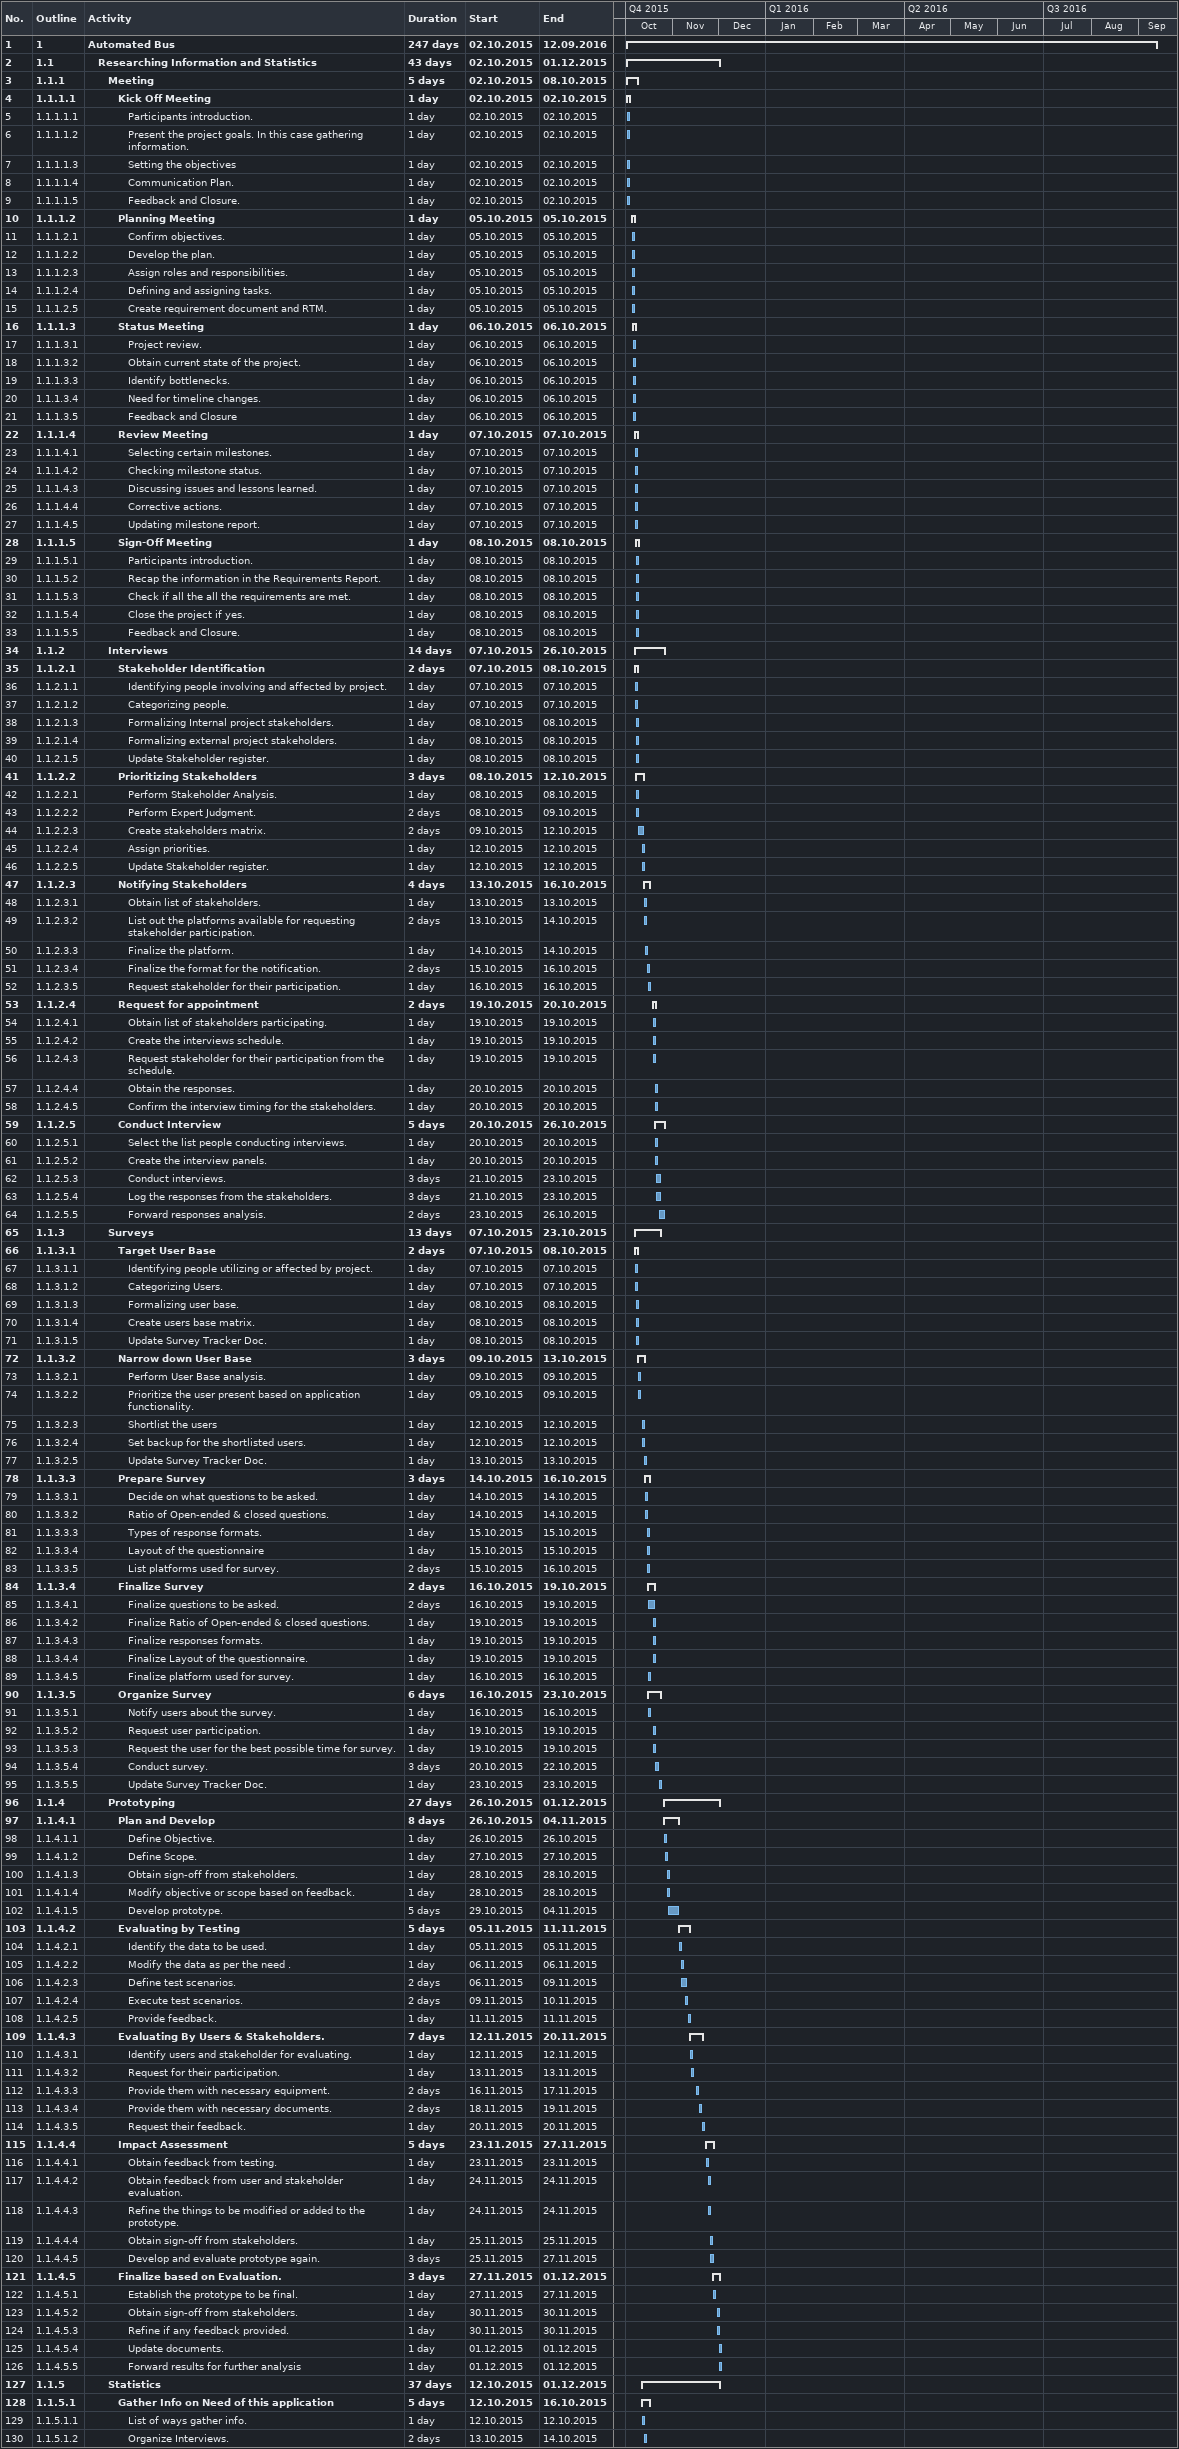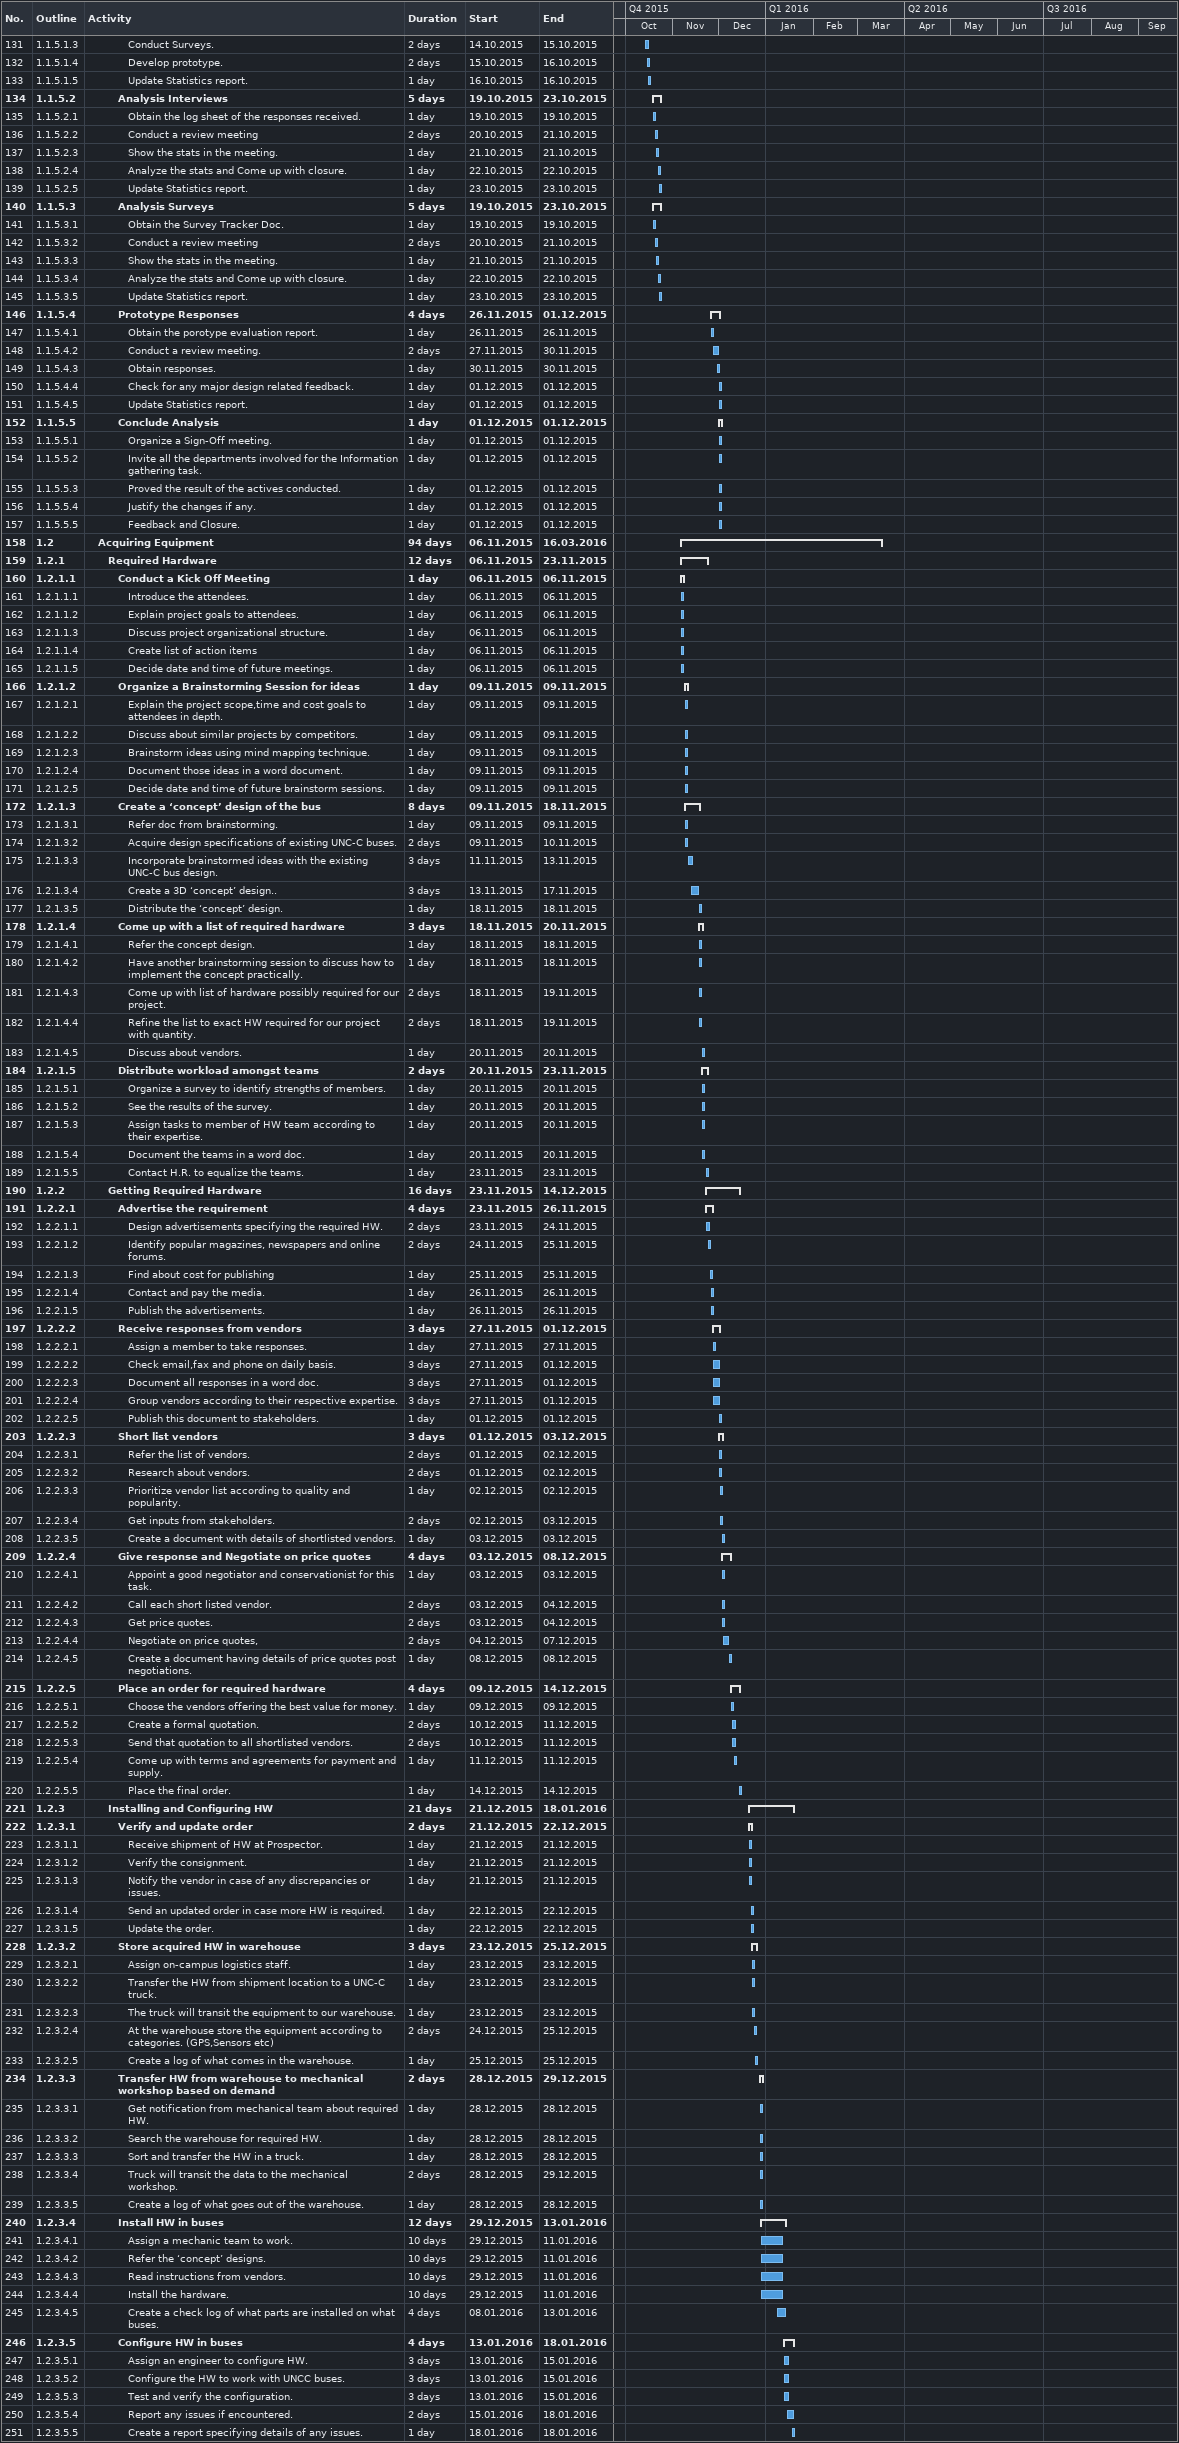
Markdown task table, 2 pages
| ID | WBS | Task | Duration | Start | Finish |
|---|---|---|---|---|---|
| 1 | 1 | **Automated Bus** | 247d | 2015-10-02 | 2016-09-12 |
| 2 | 1.1 | **Researching Information and Statistics** | 43d | 2015-10-02 | 2015-12-01 |
| 3 | 1.1.1 | **Meeting** | 5d | 2015-10-02 | 2015-10-08 |
| 4 | 1.1.1.1 | **Kick Off Meeting** | 1d | 2015-10-02 | 2015-10-02 |
| 5 | 1.1.1.1.1 | Participants introduction. | 1d | 2015-10-02 | 2015-10-02 |
| 6 | 1.1.1.1.2 | Present the project goals. In this case gathering information. | 1d | 2015-10-02 | 2015-10-02 |
| 7 | 1.1.1.1.3 | Setting the objectives | 1d | 2015-10-02 | 2015-10-02 |
| 8 | 1.1.1.1.4 | Communication Plan. | 1d | 2015-10-02 | 2015-10-02 |
| 9 | 1.1.1.1.5 | Feedback and Closure. | 1d | 2015-10-02 | 2015-10-02 |
| 10 | 1.1.1.2 | **Planning Meeting** | 1d | 2015-10-05 | 2015-10-05 |
| 11 | 1.1.1.2.1 | Confirm objectives. | 1d | 2015-10-05 | 2015-10-05 |
| 12 | 1.1.1.2.2 | Develop the plan. | 1d | 2015-10-05 | 2015-10-05 |
| 13 | 1.1.1.2.3 | Assign roles and responsibilities. | 1d | 2015-10-05 | 2015-10-05 |
| 14 | 1.1.1.2.4 | Defining and assigning tasks. | 1d | 2015-10-05 | 2015-10-05 |
| 15 | 1.1.1.2.5 | Create requirement document and RTM. | 1d | 2015-10-05 | 2015-10-05 |
| 16 | 1.1.1.3 | **Status Meeting** | 1d | 2015-10-06 | 2015-10-06 |
| 17 | 1.1.1.3.1 | Project review. | 1d | 2015-10-06 | 2015-10-06 |
| 18 | 1.1.1.3.2 | Obtain current state of the project. | 1d | 2015-10-06 | 2015-10-06 |
| 19 | 1.1.1.3.3 | Identify bottlenecks. | 1d | 2015-10-06 | 2015-10-06 |
| 20 | 1.1.1.3.4 | Need for timeline changes. | 1d | 2015-10-06 | 2015-10-06 |
| 21 | 1.1.1.3.5 | Feedback and Closure | 1d | 2015-10-06 | 2015-10-06 |
| 22 | 1.1.1.4 | **Review Meeting** | 1d | 2015-10-07 | 2015-10-07 |
| 23 | 1.1.1.4.1 | Selecting certain milestones. | 1d | 2015-10-07 | 2015-10-07 |
| 24 | 1.1.1.4.2 | Checking milestone status. | 1d | 2015-10-07 | 2015-10-07 |
| 25 | 1.1.1.4.3 | Discussing issues and lessons learned. | 1d | 2015-10-07 | 2015-10-07 |
| 26 | 1.1.1.4.4 | Corrective actions. | 1d | 2015-10-07 | 2015-10-07 |
| 27 | 1.1.1.4.5 | Updating milestone report. | 1d | 2015-10-07 | 2015-10-07 |
| 28 | 1.1.1.5 | **Sign-Off Meeting** | 1d | 2015-10-08 | 2015-10-08 |
| 29 | 1.1.1.5.1 | Participants introduction. | 1d | 2015-10-08 | 2015-10-08 |
| 30 | 1.1.1.5.2 | Recap the information in the Requirements Report. | 1d | 2015-10-08 | 2015-10-08 |
| 31 | 1.1.1.5.3 | Check if all the all the requirements are met. | 1d | 2015-10-08 | 2015-10-08 |
| 32 | 1.1.1.5.4 | Close the project if yes. | 1d | 2015-10-08 | 2015-10-08 |
| 33 | 1.1.1.5.5 | Feedback and Closure. | 1d | 2015-10-08 | 2015-10-08 |
| 34 | 1.1.2 | **Interviews** | 14d | 2015-10-07 | 2015-10-26 |
| 35 | 1.1.2.1 | **Stakeholder Identification** | 2d | 2015-10-07 | 2015-10-08 |
| 36 | 1.1.2.1.1 | Identifying people involving and affected by project. | 1d | 2015-10-07 | 2015-10-07 |
| 37 | 1.1.2.1.2 | Categorizing people. | 1d | 2015-10-07 | 2015-10-07 |
| 38 | 1.1.2.1.3 | Formalizing Internal project stakeholders. | 1d | 2015-10-08 | 2015-10-08 |
| 39 | 1.1.2.1.4 | Formalizing external project stakeholders. | 1d | 2015-10-08 | 2015-10-08 |
| 40 | 1.1.2.1.5 | Update Stakeholder register. | 1d | 2015-10-08 | 2015-10-08 |
| 41 | 1.1.2.2 | **Prioritizing Stakeholders** | 3d | 2015-10-08 | 2015-10-12 |
| 42 | 1.1.2.2.1 | Perform Stakeholder Analysis. | 1d | 2015-10-08 | 2015-10-08 |
| 43 | 1.1.2.2.2 | Perform Expert Judgment. | 2d | 2015-10-08 | 2015-10-09 |
| 44 | 1.1.2.2.3 | Create stakeholders matrix. | 2d | 2015-10-09 | 2015-10-12 |
| 45 | 1.1.2.2.4 | Assign priorities. | 1d | 2015-10-12 | 2015-10-12 |
| 46 | 1.1.2.2.5 | Update Stakeholder register. | 1d | 2015-10-12 | 2015-10-12 |
| 47 | 1.1.2.3 | **Notifying Stakeholders** | 4d | 2015-10-13 | 2015-10-16 |
| 48 | 1.1.2.3.1 | Obtain list of stakeholders. | 1d | 2015-10-13 | 2015-10-13 |
| 49 | 1.1.2.3.2 | List out the platforms available for requesting stakeholder participation. | 2d | 2015-10-13 | 2015-10-14 |
| 50 | 1.1.2.3.3 | Finalize the platform. | 1d | 2015-10-14 | 2015-10-14 |
| 51 | 1.1.2.3.4 | Finalize the format for the notification. | 2d | 2015-10-15 | 2015-10-16 |
| 52 | 1.1.2.3.5 | Request stakeholder for their participation. | 1d | 2015-10-16 | 2015-10-16 |
| 53 | 1.1.2.4 | **Request for appointment** | 2d | 2015-10-19 | 2015-10-20 |
| 54 | 1.1.2.4.1 | Obtain list of stakeholders participating. | 1d | 2015-10-19 | 2015-10-19 |
| 55 | 1.1.2.4.2 | Create the interviews schedule. | 1d | 2015-10-19 | 2015-10-19 |
| 56 | 1.1.2.4.3 | Request stakeholder for their participation from the schedule. | 1d | 2015-10-19 | 2015-10-19 |
| 57 | 1.1.2.4.4 | Obtain the responses. | 1d | 2015-10-20 | 2015-10-20 |
| 58 | 1.1.2.4.5 | Confirm the interview timing for the stakeholders. | 1d | 2015-10-20 | 2015-10-20 |
| 59 | 1.1.2.5 | **Conduct Interview** | 5d | 2015-10-20 | 2015-10-26 |
| 60 | 1.1.2.5.1 | Select the list people conducting interviews. | 1d | 2015-10-20 | 2015-10-20 |
| 61 | 1.1.2.5.2 | Create the interview panels. | 1d | 2015-10-20 | 2015-10-20 |
| 62 | 1.1.2.5.3 | Conduct interviews. | 3d | 2015-10-21 | 2015-10-23 |
| 63 | 1.1.2.5.4 | Log the responses from the stakeholders. | 3d | 2015-10-21 | 2015-10-23 |
| 64 | 1.1.2.5.5 | Forward responses analysis. | 2d | 2015-10-23 | 2015-10-26 |
| 65 | 1.1.3 | **Surveys** | 13d | 2015-10-07 | 2015-10-23 |
| 66 | 1.1.3.1 | **Target User Base** | 2d | 2015-10-07 | 2015-10-08 |
| 67 | 1.1.3.1.1 | Identifying people utilizing or affected by project. | 1d | 2015-10-07 | 2015-10-07 |
| 68 | 1.1.3.1.2 | Categorizing Users. | 1d | 2015-10-07 | 2015-10-07 |
| 69 | 1.1.3.1.3 | Formalizing user base. | 1d | 2015-10-08 | 2015-10-08 |
| 70 | 1.1.3.1.4 | Create users base matrix. | 1d | 2015-10-08 | 2015-10-08 |
| 71 | 1.1.3.1.5 | Update Survey Tracker Doc. | 1d | 2015-10-08 | 2015-10-08 |
| 72 | 1.1.3.2 | **Narrow down User Base** | 3d | 2015-10-09 | 2015-10-13 |
| 73 | 1.1.3.2.1 | Perform User Base analysis. | 1d | 2015-10-09 | 2015-10-09 |
| 74 | 1.1.3.2.2 | Prioritize the user present based on application functionality. | 1d | 2015-10-09 | 2015-10-09 |
| 75 | 1.1.3.2.3 | Shortlist the users | 1d | 2015-10-12 | 2015-10-12 |
| 76 | 1.1.3.2.4 | Set backup for the shortlisted users. | 1d | 2015-10-12 | 2015-10-12 |
| 77 | 1.1.3.2.5 | Update Survey Tracker Doc. | 1d | 2015-10-13 | 2015-10-13 |
| 78 | 1.1.3.3 | **Prepare Survey** | 3d | 2015-10-14 | 2015-10-16 |
| 79 | 1.1.3.3.1 | Decide on what questions to be asked. | 1d | 2015-10-14 | 2015-10-14 |
| 80 | 1.1.3.3.2 | Ratio of Open-ended & closed questions. | 1d | 2015-10-14 | 2015-10-14 |
| 81 | 1.1.3.3.3 | Types of response formats. | 1d | 2015-10-15 | 2015-10-15 |
| 82 | 1.1.3.3.4 | Layout of the questionnaire | 1d | 2015-10-15 | 2015-10-15 |
| 83 | 1.1.3.3.5 | List platforms used for survey. | 2d | 2015-10-15 | 2015-10-16 |
| 84 | 1.1.3.4 | **Finalize Survey** | 2d | 2015-10-16 | 2015-10-19 |
| 85 | 1.1.3.4.1 | Finalize questions to be asked. | 2d | 2015-10-16 | 2015-10-19 |
| 86 | 1.1.3.4.2 | Finalize Ratio of Open-ended & closed questions. | 1d | 2015-10-19 | 2015-10-19 |
| 87 | 1.1.3.4.3 | Finalize responses formats. | 1d | 2015-10-19 | 2015-10-19 |
| 88 | 1.1.3.4.4 | Finalize Layout of the questionnaire. | 1d | 2015-10-19 | 2015-10-19 |
| 89 | 1.1.3.4.5 | Finalize platform used for survey. | 1d | 2015-10-16 | 2015-10-16 |
| 90 | 1.1.3.5 | **Organize Survey** | 6d | 2015-10-16 | 2015-10-23 |
| 91 | 1.1.3.5.1 | Notify users about the survey. | 1d | 2015-10-16 | 2015-10-16 |
| 92 | 1.1.3.5.2 | Request user participation. | 1d | 2015-10-19 | 2015-10-19 |
| 93 | 1.1.3.5.3 | Request the user for the best possible time for survey. | 1d | 2015-10-19 | 2015-10-19 |
| 94 | 1.1.3.5.4 | Conduct survey. | 3d | 2015-10-20 | 2015-10-22 |
| 95 | 1.1.3.5.5 | Update Survey Tracker Doc. | 1d | 2015-10-23 | 2015-10-23 |
| 96 | 1.1.4 | **Prototyping** | 27d | 2015-10-26 | 2015-12-01 |
| 97 | 1.1.4.1 | **Plan and Develop** | 8d | 2015-10-26 | 2015-11-04 |
| 98 | 1.1.4.1.1 | Define Objective. | 1d | 2015-10-26 | 2015-10-26 |
| 99 | 1.1.4.1.2 | Define Scope. | 1d | 2015-10-27 | 2015-10-27 |
| 100 | 1.1.4.1.3 | Obtain sign-off from stakeholders. | 1d | 2015-10-28 | 2015-10-28 |
| 101 | 1.1.4.1.4 | Modify objective or scope based on feedback. | 1d | 2015-10-28 | 2015-10-28 |
| 102 | 1.1.4.1.5 | Develop prototype. | 5d | 2015-10-29 | 2015-11-04 |
| 103 | 1.1.4.2 | **Evaluating by Testing** | 5d | 2015-11-05 | 2015-11-11 |
| 104 | 1.1.4.2.1 | Identify the data to be used. | 1d | 2015-11-05 | 2015-11-05 |
| 105 | 1.1.4.2.2 | Modify the data as per the need . | 1d | 2015-11-06 | 2015-11-06 |
| 106 | 1.1.4.2.3 | Define test scenarios. | 2d | 2015-11-06 | 2015-11-09 |
| 107 | 1.1.4.2.4 | Execute test scenarios. | 2d | 2015-11-09 | 2015-11-10 |
| 108 | 1.1.4.2.5 | Provide feedback. | 1d | 2015-11-11 | 2015-11-11 |
| 109 | 1.1.4.3 | **Evaluating By Users & Stakeholders.** | 7d | 2015-11-12 | 2015-11-20 |
| 110 | 1.1.4.3.1 | Identify users and stakeholder for evaluating. | 1d | 2015-11-12 | 2015-11-12 |
| 111 | 1.1.4.3.2 | Request for their participation. | 1d | 2015-11-13 | 2015-11-13 |
| 112 | 1.1.4.3.3 | Provide them with necessary equipment. | 2d | 2015-11-16 | 2015-11-17 |
| 113 | 1.1.4.3.4 | Provide them with necessary documents. | 2d | 2015-11-18 | 2015-11-19 |
| 114 | 1.1.4.3.5 | Request their feedback. | 1d | 2015-11-20 | 2015-11-20 |
| 115 | 1.1.4.4 | **Impact Assessment** | 5d | 2015-11-23 | 2015-11-27 |
| 116 | 1.1.4.4.1 | Obtain feedback from testing. | 1d | 2015-11-23 | 2015-11-23 |
| 117 | 1.1.4.4.2 | Obtain feedback from user and stakeholder evaluation. | 1d | 2015-11-24 | 2015-11-24 |
| 118 | 1.1.4.4.3 | Refine the things to be modified or added to the prototype. | 1d | 2015-11-24 | 2015-11-24 |
| 119 | 1.1.4.4.4 | Obtain sign-off from stakeholders. | 1d | 2015-11-25 | 2015-11-25 |
| 120 | 1.1.4.4.5 | Develop and evaluate prototype again. | 3d | 2015-11-25 | 2015-11-27 |
| 121 | 1.1.4.5 | **Finalize based on Evaluation.** | 3d | 2015-11-27 | 2015-12-01 |
| 122 | 1.1.4.5.1 | Establish the prototype to be final. | 1d | 2015-11-27 | 2015-11-27 |
| 123 | 1.1.4.5.2 | Obtain sign-off from stakeholders. | 1d | 2015-11-30 | 2015-11-30 |
| 124 | 1.1.4.5.3 | Refine if any feedback provided. | 1d | 2015-11-30 | 2015-11-30 |
| 125 | 1.1.4.5.4 | Update documents. | 1d | 2015-12-01 | 2015-12-01 |
| 126 | 1.1.4.5.5 | Forward results for further analysis | 1d | 2015-12-01 | 2015-12-01 |
| 127 | 1.1.5 | **Statistics** | 37d | 2015-10-12 | 2015-12-01 |
| 128 | 1.1.5.1 | **Gather Info on Need of this application** | 5d | 2015-10-12 | 2015-10-16 |
| 129 | 1.1.5.1.1 | List of ways gather info. | 1d | 2015-10-12 | 2015-10-12 |
| 130 | 1.1.5.1.2 | Organize Interviews. | 2d | 2015-10-13 | 2015-10-14 |
| 131 | 1.1.5.1.3 | Conduct Surveys. | 2d | 2015-10-14 | 2015-10-15 |
| 132 | 1.1.5.1.4 | Develop prototype. | 2d | 2015-10-15 | 2015-10-16 |
| 133 | 1.1.5.1.5 | Update Statistics report. | 1d | 2015-10-16 | 2015-10-16 |
| 134 | 1.1.5.2 | **Analysis Interviews** | 5d | 2015-10-19 | 2015-10-23 |
| 135 | 1.1.5.2.1 | Obtain the log sheet of the responses received. | 1d | 2015-10-19 | 2015-10-19 |
| 136 | 1.1.5.2.2 | Conduct a review meeting | 2d | 2015-10-20 | 2015-10-21 |
| 137 | 1.1.5.2.3 | Show the stats in the meeting. | 1d | 2015-10-21 | 2015-10-21 |
| 138 | 1.1.5.2.4 | Analyze the stats and Come up with closure. | 1d | 2015-10-22 | 2015-10-22 |
| 139 | 1.1.5.2.5 | Update Statistics report. | 1d | 2015-10-23 | 2015-10-23 |
| 140 | 1.1.5.3 | **Analysis Surveys** | 5d | 2015-10-19 | 2015-10-23 |
| 141 | 1.1.5.3.1 | Obtain the Survey Tracker Doc. | 1d | 2015-10-19 | 2015-10-19 |
| 142 | 1.1.5.3.2 | Conduct a review meeting | 2d | 2015-10-20 | 2015-10-21 |
| 143 | 1.1.5.3.3 | Show the stats in the meeting. | 1d | 2015-10-21 | 2015-10-21 |
| 144 | 1.1.5.3.4 | Analyze the stats and Come up with closure. | 1d | 2015-10-22 | 2015-10-22 |
| 145 | 1.1.5.3.5 | Update Statistics report. | 1d | 2015-10-23 | 2015-10-23 |
| 146 | 1.1.5.4 | **Prototype Responses** | 4d | 2015-11-26 | 2015-12-01 |
| 147 | 1.1.5.4.1 | Obtain the porotype evaluation report. | 1d | 2015-11-26 | 2015-11-26 |
| 148 | 1.1.5.4.2 | Conduct a review meeting. | 2d | 2015-11-27 | 2015-11-30 |
| 149 | 1.1.5.4.3 | Obtain responses. | 1d | 2015-11-30 | 2015-11-30 |
| 150 | 1.1.5.4.4 | Check for any major design related feedback. | 1d | 2015-12-01 | 2015-12-01 |
| 151 | 1.1.5.4.5 | Update Statistics report. | 1d | 2015-12-01 | 2015-12-01 |
| 152 | 1.1.5.5 | **Conclude Analysis** | 1d | 2015-12-01 | 2015-12-01 |
| 153 | 1.1.5.5.1 | Organize a Sign-Off meeting. | 1d | 2015-12-01 | 2015-12-01 |
| 154 | 1.1.5.5.2 | Invite all the departments involved for the Information gathering task. | 1d | 2015-12-01 | 2015-12-01 |
| 155 | 1.1.5.5.3 | Proved the result of the actives conducted. | 1d | 2015-12-01 | 2015-12-01 |
| 156 | 1.1.5.5.4 | Justify the changes if any. | 1d | 2015-12-01 | 2015-12-01 |
| 157 | 1.1.5.5.5 | Feedback and Closure. | 1d | 2015-12-01 | 2015-12-01 |
| 158 | 1.2 | **Acquiring Equipment** | 94d | 2015-11-06 | 2016-03-16 |
| 159 | 1.2.1 | **Required Hardware** | 12d | 2015-11-06 | 2015-11-23 |
| 160 | 1.2.1.1 | **Conduct a Kick Off Meeting** | 1d | 2015-11-06 | 2015-11-06 |
| 161 | 1.2.1.1.1 | Introduce the attendees. | 1d | 2015-11-06 | 2015-11-06 |
| 162 | 1.2.1.1.2 | Explain project goals to attendees. | 1d | 2015-11-06 | 2015-11-06 |
| 163 | 1.2.1.1.3 | Discuss project organizational structure. | 1d | 2015-11-06 | 2015-11-06 |
| 164 | 1.2.1.1.4 | Create list of action items | 1d | 2015-11-06 | 2015-11-06 |
| 165 | 1.2.1.1.5 | Decide date and time of future meetings. | 1d | 2015-11-06 | 2015-11-06 |
| 166 | 1.2.1.2 | **Organize a Brainstorming Session for ideas** | 1d | 2015-11-09 | 2015-11-09 |
| 167 | 1.2.1.2.1 | Explain the project scope,time and cost goals to attendees in depth. | 1d | 2015-11-09 | 2015-11-09 |
| 168 | 1.2.1.2.2 | Discuss about similar projects by competitors. | 1d | 2015-11-09 | 2015-11-09 |
| 169 | 1.2.1.2.3 | Brainstorm ideas using mind mapping technique. | 1d | 2015-11-09 | 2015-11-09 |
| 170 | 1.2.1.2.4 | Document those ideas in a word document. | 1d | 2015-11-09 | 2015-11-09 |
| 171 | 1.2.1.2.5 | Decide date and time of future brainstorm sessions. | 1d | 2015-11-09 | 2015-11-09 |
| 172 | 1.2.1.3 | **Create a ‘concept’ design of the bus** | 8d | 2015-11-09 | 2015-11-18 |
| 173 | 1.2.1.3.1 | Refer doc from brainstorming. | 1d | 2015-11-09 | 2015-11-09 |
| 174 | 1.2.1.3.2 | Acquire design specifications of existing UNC-C buses. | 2d | 2015-11-09 | 2015-11-10 |
| 175 | 1.2.1.3.3 | Incorporate brainstormed ideas with the existing UNC-C bus design. | 3d | 2015-11-11 | 2015-11-13 |
| 176 | 1.2.1.3.4 | Create a 3D ‘concept’ design.. | 3d | 2015-11-13 | 2015-11-17 |
| 177 | 1.2.1.3.5 | Distribute the ‘concept’ design. | 1d | 2015-11-18 | 2015-11-18 |
| 178 | 1.2.1.4 | **Come up with a list of required hardware** | 3d | 2015-11-18 | 2015-11-20 |
| 179 | 1.2.1.4.1 | Refer the concept design. | 1d | 2015-11-18 | 2015-11-18 |
| 180 | 1.2.1.4.2 | Have another brainstorming session to discuss how to implement the concept practically. | 1d | 2015-11-18 | 2015-11-18 |
| 181 | 1.2.1.4.3 | Come up with list of hardware possibly required for our project. | 2d | 2015-11-18 | 2015-11-19 |
| 182 | 1.2.1.4.4 | Refine the list to exact HW required for our project with quantity. | 2d | 2015-11-18 | 2015-11-19 |
| 183 | 1.2.1.4.5 | Discuss about vendors. | 1d | 2015-11-20 | 2015-11-20 |
| 184 | 1.2.1.5 | **Distribute workload amongst teams** | 2d | 2015-11-20 | 2015-11-23 |
| 185 | 1.2.1.5.1 | Organize a survey to identify strengths of members. | 1d | 2015-11-20 | 2015-11-20 |
| 186 | 1.2.1.5.2 | See the results of the survey. | 1d | 2015-11-20 | 2015-11-20 |
| 187 | 1.2.1.5.3 | Assign tasks to member of HW team according to their expertise. | 1d | 2015-11-20 | 2015-11-20 |
| 188 | 1.2.1.5.4 | Document the teams in a word doc. | 1d | 2015-11-20 | 2015-11-20 |
| 189 | 1.2.1.5.5 | Contact H.R. to equalize the teams. | 1d | 2015-11-23 | 2015-11-23 |
| 190 | 1.2.2 | **Getting Required Hardware** | 16d | 2015-11-23 | 2015-12-14 |
| 191 | 1.2.2.1 | **Advertise the requirement** | 4d | 2015-11-23 | 2015-11-26 |
| 192 | 1.2.2.1.1 | Design advertisements specifying the required HW. | 2d | 2015-11-23 | 2015-11-24 |
| 193 | 1.2.2.1.2 | Identify popular magazines, newspapers and online forums. | 2d | 2015-11-24 | 2015-11-25 |
| 194 | 1.2.2.1.3 | Find about cost for publishing | 1d | 2015-11-25 | 2015-11-25 |
| 195 | 1.2.2.1.4 | Contact and pay the media. | 1d | 2015-11-26 | 2015-11-26 |
| 196 | 1.2.2.1.5 | Publish the advertisements. | 1d | 2015-11-26 | 2015-11-26 |
| 197 | 1.2.2.2 | **Receive responses from vendors** | 3d | 2015-11-27 | 2015-12-01 |
| 198 | 1.2.2.2.1 | Assign a member to take responses. | 1d | 2015-11-27 | 2015-11-27 |
| 199 | 1.2.2.2.2 | Check email,fax and phone on daily basis. | 3d | 2015-11-27 | 2015-12-01 |
| 200 | 1.2.2.2.3 | Document all responses in a word doc. | 3d | 2015-11-27 | 2015-12-01 |
| 201 | 1.2.2.2.4 | Group vendors according to their respective expertise. | 3d | 2015-11-27 | 2015-12-01 |
| 202 | 1.2.2.2.5 | Publish this document to stakeholders. | 1d | 2015-12-01 | 2015-12-01 |
| 203 | 1.2.2.3 | **Short list vendors** | 3d | 2015-12-01 | 2015-12-03 |
| 204 | 1.2.2.3.1 | Refer the list of vendors. | 2d | 2015-12-01 | 2015-12-02 |
| 205 | 1.2.2.3.2 | Research about vendors. | 2d | 2015-12-01 | 2015-12-02 |
| 206 | 1.2.2.3.3 | Prioritize vendor list according to quality and popularity. | 1d | 2015-12-02 | 2015-12-02 |
| 207 | 1.2.2.3.4 | Get inputs from stakeholders. | 2d | 2015-12-02 | 2015-12-03 |
| 208 | 1.2.2.3.5 | Create a document with details of shortlisted vendors. | 1d | 2015-12-03 | 2015-12-03 |
| 209 | 1.2.2.4 | **Give response and Negotiate on price quotes** | 4d | 2015-12-03 | 2015-12-08 |
| 210 | 1.2.2.4.1 | Appoint a good negotiator and conservationist for this task. | 1d | 2015-12-03 | 2015-12-03 |
| 211 | 1.2.2.4.2 | Call each short listed vendor. | 2d | 2015-12-03 | 2015-12-04 |
| 212 | 1.2.2.4.3 | Get price quotes. | 2d | 2015-12-03 | 2015-12-04 |
| 213 | 1.2.2.4.4 | Negotiate on price quotes, | 2d | 2015-12-04 | 2015-12-07 |
| 214 | 1.2.2.4.5 | Create a document having details of price quotes post negotiations. | 1d | 2015-12-08 | 2015-12-08 |
| 215 | 1.2.2.5 | **Place an order for required hardware** | 4d | 2015-12-09 | 2015-12-14 |
| 216 | 1.2.2.5.1 | Choose the vendors offering the best value for money. | 1d | 2015-12-09 | 2015-12-09 |
| 217 | 1.2.2.5.2 | Create a formal quotation. | 2d | 2015-12-10 | 2015-12-11 |
| 218 | 1.2.2.5.3 | Send that quotation to all shortlisted vendors. | 2d | 2015-12-10 | 2015-12-11 |
| 219 | 1.2.2.5.4 | Come up with terms and agreements for payment and supply. | 1d | 2015-12-11 | 2015-12-11 |
| 220 | 1.2.2.5.5 | Place the final order. | 1d | 2015-12-14 | 2015-12-14 |
| 221 | 1.2.3 | **Installing and Configuring HW** | 21d | 2015-12-21 | 2016-01-18 |
| 222 | 1.2.3.1 | **Verify and update order** | 2d | 2015-12-21 | 2015-12-22 |
| 223 | 1.2.3.1.1 | Receive shipment of HW at Prospector. | 1d | 2015-12-21 | 2015-12-21 |
| 224 | 1.2.3.1.2 | Verify the consignment. | 1d | 2015-12-21 | 2015-12-21 |
| 225 | 1.2.3.1.3 | Notify the vendor in case of any discrepancies or issues. | 1d | 2015-12-21 | 2015-12-21 |
| 226 | 1.2.3.1.4 | Send an updated order in case more HW is required. | 1d | 2015-12-22 | 2015-12-22 |
| 227 | 1.2.3.1.5 | Update the order. | 1d | 2015-12-22 | 2015-12-22 |
| 228 | 1.2.3.2 | **Store acquired HW in warehouse** | 3d | 2015-12-23 | 2015-12-25 |
| 229 | 1.2.3.2.1 | Assign on-campus logistics staff. | 1d | 2015-12-23 | 2015-12-23 |
| 230 | 1.2.3.2.2 | Transfer the HW from shipment location to a UNC-C truck. | 1d | 2015-12-23 | 2015-12-23 |
| 231 | 1.2.3.2.3 | The truck will transit the equipment to our warehouse. | 1d | 2015-12-23 | 2015-12-23 |
| 232 | 1.2.3.2.4 | At the warehouse store the equipment according to categories. (GPS,Sensors etc) | 2d | 2015-12-24 | 2015-12-25 |
| 233 | 1.2.3.2.5 | Create a log of what comes in the warehouse. | 1d | 2015-12-25 | 2015-12-25 |
| 234 | 1.2.3.3 | **Transfer HW from warehouse to mechanical workshop based on demand** | 2d | 2015-12-28 | 2015-12-29 |
| 235 | 1.2.3.3.1 | Get notification from mechanical team about required HW. | 1d | 2015-12-28 | 2015-12-28 |
| 236 | 1.2.3.3.2 | Search the warehouse for required HW. | 1d | 2015-12-28 | 2015-12-28 |
| 237 | 1.2.3.3.3 | Sort and transfer the HW in a truck. | 1d | 2015-12-28 | 2015-12-28 |
| 238 | 1.2.3.3.4 | Truck will transit the data to the mechanical workshop. | 2d | 2015-12-28 | 2015-12-29 |
| 239 | 1.2.3.3.5 | Create a log of what goes out of the warehouse. | 1d | 2015-12-28 | 2015-12-28 |
| 240 | 1.2.3.4 | **Install HW in buses** | 12d | 2015-12-29 | 2016-01-13 |
| 241 | 1.2.3.4.1 | Assign a mechanic team to work. | 10d | 2015-12-29 | 2016-01-11 |
| 242 | 1.2.3.4.2 | Refer the ‘concept’ designs. | 10d | 2015-12-29 | 2016-01-11 |
| 243 | 1.2.3.4.3 | Read instructions from vendors. | 10d | 2015-12-29 | 2016-01-11 |
| 244 | 1.2.3.4.4 | Install the hardware. | 10d | 2015-12-29 | 2016-01-11 |
| 245 | 1.2.3.4.5 | Create a check log of what parts are installed on what buses. | 4d | 2016-01-08 | 2016-01-13 |
| 246 | 1.2.3.5 | **Configure HW in buses** | 4d | 2016-01-13 | 2016-01-18 |
| 247 | 1.2.3.5.1 | Assign an engineer to configure HW. | 3d | 2016-01-13 | 2016-01-15 |
| 248 | 1.2.3.5.2 | Configure the HW to work with UNCC buses. | 3d | 2016-01-13 | 2016-01-15 |
| 249 | 1.2.3.5.3 | Test and verify the configuration. | 3d | 2016-01-13 | 2016-01-15 |
| 250 | 1.2.3.5.4 | Report any issues if encountered. | 2d | 2016-01-15 | 2016-01-18 |
| 251 | 1.2.3.5.5 | Create a report specifying details of any issues. | 1d | 2016-01-18 | 2016-01-18 |
